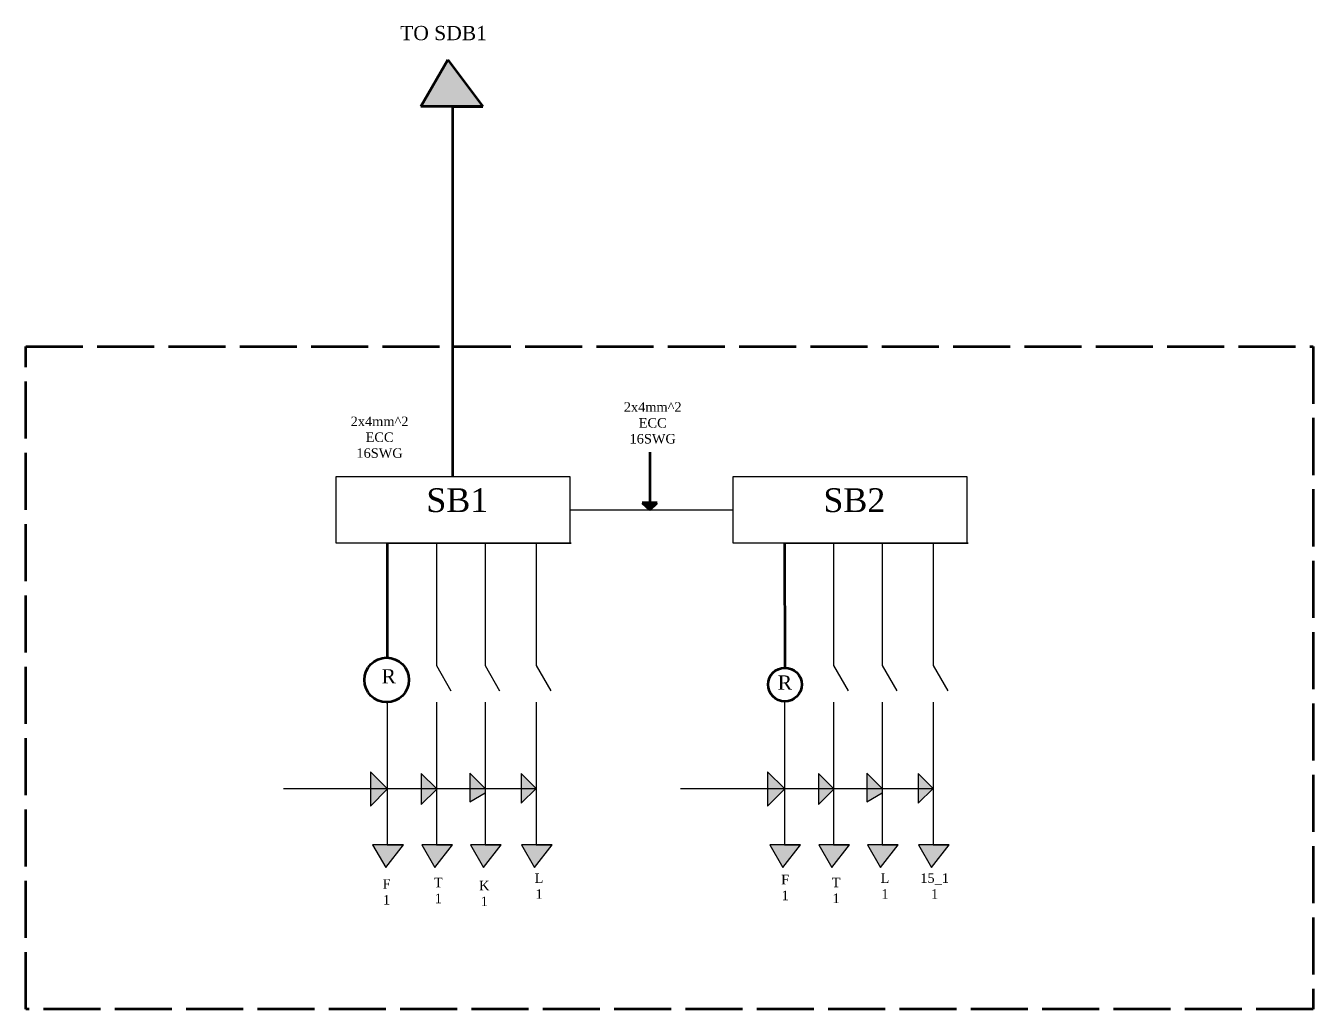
# Model space of a CAD drawing. Header units: inches. Extents: x -142 to 790, y -503 to 178.
# Drawn here: x -141.6 to 129.1, y -28.3 to 178.5 of the extents above; entities that cross this region are included whole.
import ezdxf

# ---------------------------------------------------------------- set-up
doc = ezdxf.new("R2010")
doc.units = ezdxf.units.IN
doc.header["$MEASUREMENT"] = 0
doc.linetypes.add('ACAD_ISO02W100', pattern=[15, 12, -3])

msp = doc.modelspace()

# ---------------------------------------------------------------- hatches: boundary and pattern name
at = {"linetype": 'Continuous', "lineweight": 100}
msp.add_hatch(color=256, dxfattribs=at).paths.add_polyline_path([(-52.92, 171.31), (-58.59, 161.48), (-45.57, 161.48)])
h = msp.add_hatch(color=256, dxfattribs=at)
h.paths.add_polyline_path([(-10.39, 78.19), (-12.05, 78.19), (-10.39, 76.71)])
h.paths.add_polyline_path([(-8.91, 78.19), (-10.39, 78.19), (-10.39, 76.71)])
h = msp.add_hatch(color=256)
h.paths.add_polyline_path([(-65.63, 17.94), (-65.63, 18.09), (-69.16, 18.09), (-69.16, 14.41)])
h.paths.add_polyline_path([(-69.16, 21.62), (-69.16, 18.09), (-65.63, 18.09)])
h = msp.add_hatch(color=256)
h.paths.add_polyline_path([(-55.29, 17.89), (-55.29, 18.09), (-58.47, 18.09), (-58.47, 14.72)])
h.paths.add_polyline_path([(-58.47, 21.26), (-58.47, 18.09), (-55.29, 18.09)])
h = msp.add_hatch(color=256)
h.paths.add_polyline_path([(-48.29, 21.31), (-48.29, 18.09), (-45.06, 18.09)])
h.paths.add_polyline_path([(-45.06, 17.19), (-45.06, 18.09), (-48.29, 18.09), (-48.29, 15.33)])
h = msp.add_hatch(color=256)
h.paths.add_polyline_path([(-37.48, 21.25), (-37.48, 18.09), (-34.32, 18.09)])
h.paths.add_polyline_path([(-34.32, 18.09), (-37.48, 18.09), (-37.48, 15.02)])
h = msp.add_hatch(color=256)
h.paths.add_polyline_path([(17.86, 17.94), (17.86, 18.09), (14.33, 18.09), (14.33, 14.41)])
h.paths.add_polyline_path([(14.33, 21.62), (14.33, 18.09), (17.86, 18.09)])
h = msp.add_hatch(color=256)
h.paths.add_polyline_path([(28.19, 17.89), (28.19, 18.09), (25.02, 18.09), (25.02, 14.72)])
h.paths.add_polyline_path([(25.02, 21.26), (25.02, 18.09), (28.19, 18.09)])
h = msp.add_hatch(color=256)
h.paths.add_polyline_path([(35.2, 21.31), (35.2, 18.09), (38.42, 18.09)])
h.paths.add_polyline_path([(38.42, 17.19), (38.42, 18.09), (35.2, 18.09), (35.2, 15.33)])
h = msp.add_hatch(color=256)
h.paths.add_polyline_path([(46, 21.25), (46, 18.09), (49.16, 18.09)])
h.paths.add_polyline_path([(49.16, 18.09), (46, 18.09), (46, 15.02)])
for points in [[(-62.25, 6.23), (-68.7, 6.23), (-65.96, 1.49)], [(-51.92, 6.23), (-58.36, 6.23), (-55.62, 1.49)], [(-41.69, 6.23), (-48.13, 6.23), (-45.39, 1.49)], [(-30.94, 6.23), (-37.39, 6.23), (-34.65, 1.49)], [(21.23, 6.23), (14.79, 6.23), (17.52, 1.49)], [(31.56, 6.23), (25.12, 6.23), (27.86, 1.49)], [(41.8, 6.23), (35.35, 6.23), (38.09, 1.49)], [(52.54, 6.23), (46.09, 6.23), (48.83, 1.49)]]:
    msp.add_hatch(color=256).paths.add_polyline_path(points)

# ---------------------------------------------------------------- linework, layer by layer
for p, q in [((-58.59, 161.48), (-52.92, 171.31)), ((-52.92, 171.31), (-45.57, 161.48)), ((-45.57, 161.48), (-58.59, 161.48)), ((-51.82, 138.82), (-51.82, 161.48)), ((-51.82, 161.48), (-45.57, 161.48)), ((-51.82, 83.71), (-51.82, 138.82)), ((-10.39, 88.8), (-10.39, 76.71)), ((-8.91, 78.19), (-12.05, 78.19)), ((-12.05, 78.19), (-10.39, 76.71)), ((-10.39, 76.71), (-8.91, 78.19)), ((-65.63, 69.7), (-65.63, 45.61)), ((17.86, 69.7), (17.98, 43.5))]:
    msp.add_line(p, q, dxfattribs=at)
for p, q in [((-76.37, 69.7), (-76.37, 83.71)), ((-76.37, 83.71), (-27.26, 83.71)), ((-27.26, 83.71), (-27.26, 69.7)), ((7.11, 69.7), (7.11, 83.71)), ((7.11, 83.71), (56.22, 83.71)), ((56.22, 83.71), (56.22, 69.7)), ((-27.26, 76.71), (7.11, 76.71)), ((-26.96, 69.7), (-76.37, 69.7)), ((-65.63, 69.7), (-34.32, 69.7)), ((-55.29, 69.7), (-55.29, 43.95)), ((-45.06, 69.7), (-45.06, 43.95)), ((-34.32, 69.7), (-34.32, 43.95)), ((-34.32, 69.7), (-26.96, 69.7)), ((56.52, 69.7), (7.11, 69.7)), ((17.86, 69.7), (49.16, 69.7)), ((28.19, 69.7), (28.19, 43.95)), ((38.42, 69.7), (38.42, 43.95)), ((49.16, 69.7), (49.16, 43.95)), ((49.16, 69.7), (56.52, 69.7)), ((-55.29, 43.95), (-52.23, 38.63)), ((-45.06, 43.95), (-42, 38.63)), ((-34.32, 43.95), (-31.25, 38.63)), ((28.19, 43.95), (31.25, 38.63)), ((38.42, 43.95), (41.49, 38.63)), ((49.16, 43.95), (52.23, 38.63)), ((-65.63, 36.28), (-65.63, 6.23)), ((-55.29, 36.28), (-55.29, 6.23)), ((-45.06, 36.28), (-45.06, 6.23)), ((-34.32, 36.28), (-34.32, 6.23)), ((17.86, 36.28), (17.86, 6.23)), ((28.19, 36.28), (28.19, 6.23)), ((38.42, 36.28), (38.42, 6.23)), ((49.16, 36.28), (49.16, 6.23)), ((-65.63, 18.09), (-69.16, 21.62)), ((-69.16, 21.62), (-69.16, 14.41)), ((-55.29, 18.09), (-58.47, 21.26)), ((-58.47, 21.26), (-58.47, 14.72)), ((-45.06, 18.09), (-48.29, 21.31)), ((-48.29, 21.31), (-48.29, 15.33)), ((-34.32, 18.09), (-37.48, 21.25)), ((-37.48, 21.25), (-37.48, 15.02)), ((17.86, 18.09), (14.33, 21.62)), ((14.33, 21.62), (14.33, 14.41)), ((28.19, 18.09), (25.02, 21.26)), ((25.02, 21.26), (25.02, 14.72)), ((38.42, 18.09), (35.2, 21.31)), ((35.2, 21.31), (35.2, 15.33)), ((49.16, 18.09), (46, 21.25)), ((46, 21.25), (46, 15.02)), ((-87.42, 18.09), (-65.63, 18.09)), ((-69.16, 14.41), (-65.63, 17.94)), ((-65.63, 18.09), (-34.32, 18.09)), ((-58.47, 14.72), (-55.29, 17.89)), ((-48.29, 15.33), (-45.06, 17.19)), ((-37.48, 15.02), (-34.32, 18.09)), ((-3.94, 18.09), (17.86, 18.09)), ((14.33, 14.41), (17.86, 17.94)), ((17.86, 18.09), (49.16, 18.09)), ((25.02, 14.72), (28.19, 17.89)), ((35.2, 15.33), (38.42, 17.19)), ((46, 15.02), (49.16, 18.09)), ((-62.25, 6.23), (-68.7, 6.23)), ((-68.7, 6.23), (-65.96, 1.49)), ((-65.96, 1.49), (-62.25, 6.23)), ((-65.63, 6.23), (-62.25, 6.23)), ((-51.92, 6.23), (-58.36, 6.23)), ((-58.36, 6.23), (-55.62, 1.49)), ((-55.62, 1.49), (-51.92, 6.23)), ((-55.29, 6.23), (-51.92, 6.23)), ((-41.69, 6.23), (-48.13, 6.23)), ((-48.13, 6.23), (-45.39, 1.49)), ((-45.39, 1.49), (-41.69, 6.23)), ((-45.06, 6.23), (-41.69, 6.23)), ((-30.94, 6.23), (-37.39, 6.23)), ((-37.39, 6.23), (-34.65, 1.49)), ((-34.65, 1.49), (-30.94, 6.23)), ((-34.32, 6.23), (-30.94, 6.23)), ((21.23, 6.23), (14.79, 6.23)), ((14.79, 6.23), (17.52, 1.49)), ((17.52, 1.49), (21.23, 6.23)), ((17.86, 6.23), (21.23, 6.23)), ((31.56, 6.23), (25.12, 6.23)), ((25.12, 6.23), (27.86, 1.49)), ((27.86, 1.49), (31.56, 6.23)), ((28.19, 6.23), (31.56, 6.23)), ((41.8, 6.23), (35.35, 6.23)), ((35.35, 6.23), (38.09, 1.49)), ((38.09, 1.49), (41.8, 6.23)), ((38.42, 6.23), (41.8, 6.23)), ((52.54, 6.23), (46.09, 6.23)), ((46.09, 6.23), (48.83, 1.49)), ((48.83, 1.49), (52.54, 6.23)), ((49.16, 6.23), (52.54, 6.23))]:
    msp.add_line(p, q)
at = {"linetype": 'ACAD_ISO02W100', "lineweight": 100}
msp.add_lwpolyline([(-141.64, 111), (129.06, 111), (129.06, -28.31), (-141.64, -28.31)], close=True, dxfattribs=at)
at = {"linetype": 'Continuous', "lineweight": 100}
for centre, radius in [((-65.76, 40.92), 4.69), ((17.98, 39.96), 3.54)]:
    msp.add_circle(centre, radius, dxfattribs=at)

# ---------------------------------------------------------------- texts
at = {"linetype": 'Continuous', "lineweight": 100, "attachment_point": 2}
for s, insert, char_height, width in [('{\\fTimes New Roman|b0|i0|c0|p18;TO SDB1}', (-53.8, 178.43), 3, 31.4511), ('{\\fTimes New Roman CYR|b0|i0|c0|p18;2x4mm^ 2\\PECC\\P16SWG}', (-9.82, 99.3), 2, 33.862), ('{\\fTimes New Roman CYR|b0|i0|c0|p18;2x4mm^ 2\\PECC\\P16SWG}', (-67.25, 96.29), 2, 33.862), ('{\\fTimes New Roman|b0|i0|c0|p18;R}', (-65.32, 43.19), 3, 6.3264), ('{\\fTimes New Roman|b0|i0|c0|p18;R}', (17.98, 41.87), 3, 5.9604)]:
    msp.add_mtext(s, dxfattribs=dict(at, insert=insert, char_height=char_height, width=width))
at = {"attachment_point": 2}
for s, insert, char_height, width in [('\\P{\\fTimes New Roman|b0|i0|c0|p18;\\H25x;SB1}', (-50.9, 81.56), 0.2, 37.4442), ('\\P{\\fTimes New Roman|b0|i0|c0|p18;\\H25x;SB2}', (32.58, 81.56), 0.2, 37.4442), ('\\P{\\fTimes New Roman|b0|i0|c0|p18;\\H10x;L\\P1}', (-33.72, 0.58), 0.2, 8.5937), ('{\\fTimes New Roman|b0|i0|c0|p18;L\\P1}', (39.02, 0.27), 2, 8.5937), ('{\\fTimes New Roman|b0|i0|c0|p18;15_1\\P1}', (49.46, 0.27), 2, 8.5937), ('{\\fTimes New Roman|b0|i0|c0|p18;F\\P1}', (-65.78, -0.96), 2, 11.9959), ('\\P{\\fTimes New Roman|b0|i0|c0|p18;\\H10x;T\\P1}', (-54.89, -0.34), 0.2, 6.7522), ('\\P{\\fTimes New Roman|b0|i0|c0|p18;\\H10x;K\\P1}', (-45.23, -0.96), 0.2, 7.673), ('{\\fTimes New Roman CE|b0|i0|c0|p18;F\\P1}', (18.04, -0.04), 2, 9.5966), ('{\\fTimes New Roman|b0|i0|c0|p18;T\\P1}', (28.74, -0.65), 2, 7.0591)]:
    msp.add_mtext(s, dxfattribs=dict(at, insert=insert, char_height=char_height, width=width))

doc.saveas('drawing.dxf')
